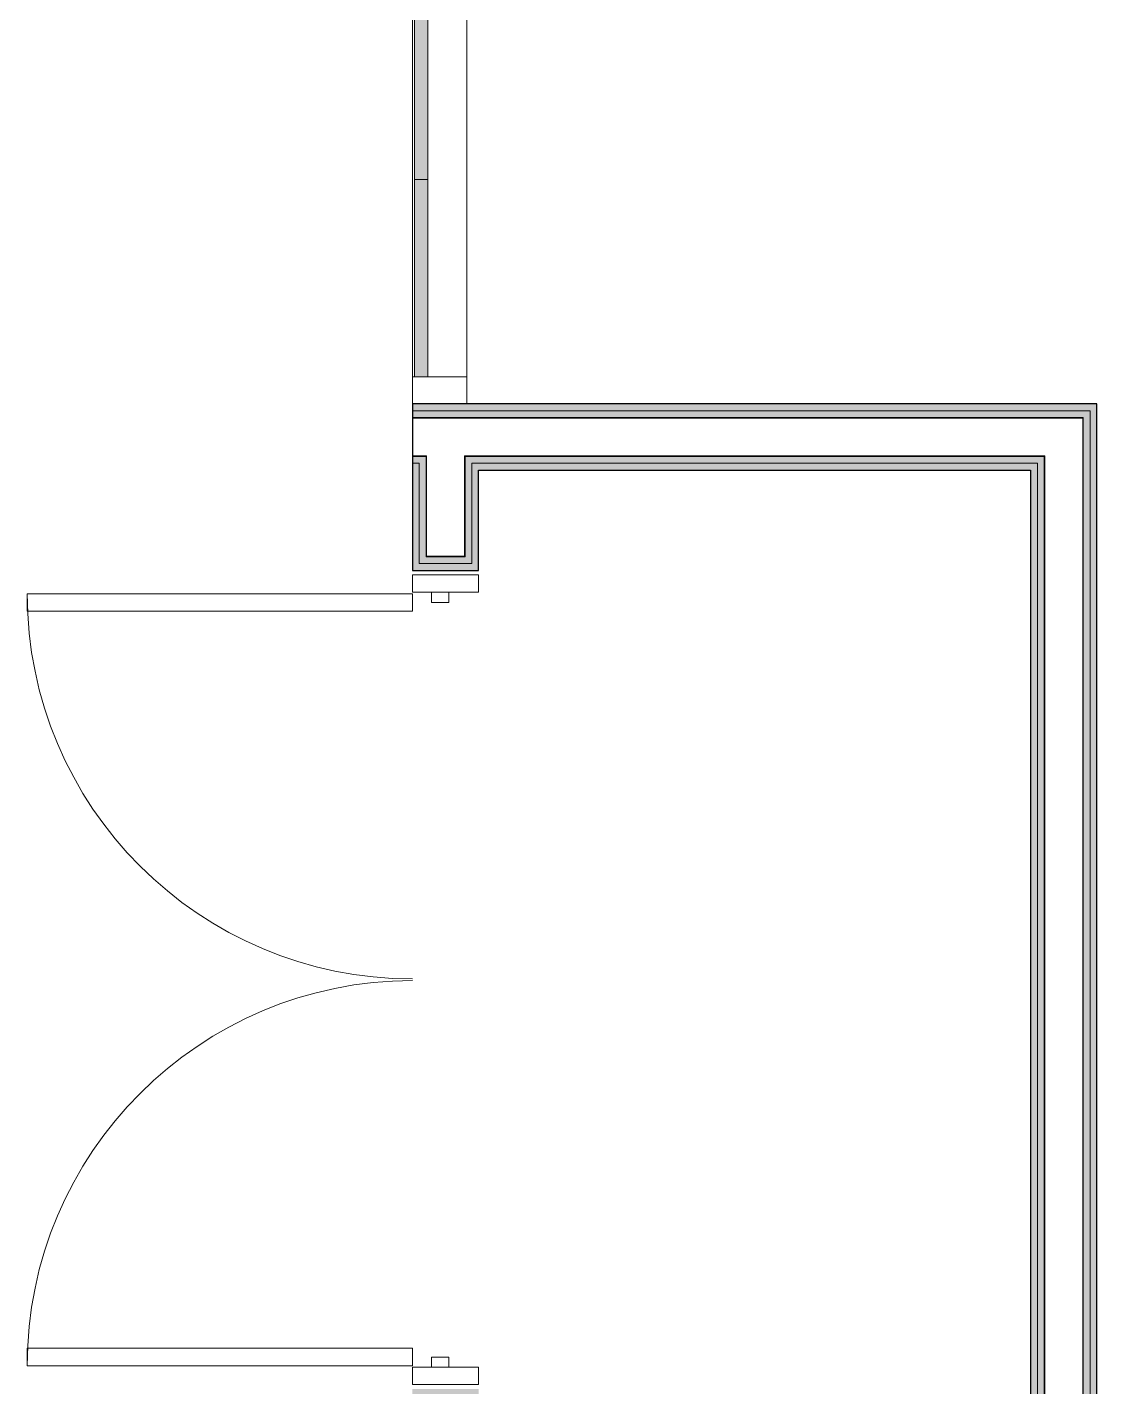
# Model space of a CAD drawing. Header units: millimetres. Extents: x 155920 to 295199, y -4084 to 97293.
# Drawn here: x 224140 to 226113, y 23271 to 25779 of the extents above; entities that cross this region are included whole.
import ezdxf

# ---------------------------------------------------------------- set-up
doc = ezdxf.new("R2010")
doc.units = ezdxf.units.MM
doc.header["$MEASUREMENT"] = 0
for name, color, linetype, lineweight in [('A-DOOR', 4, 'CONTINUOUS', 9), ('A-DOOR-FRAM', 4, 'CONTINUOUS', 18), ('A-GLAZ-CURT', 7, 'CONTINUOUS', 9), ('A-GLAZ-CWMG', 7, 'CONTINUOUS', 9), ('A-WALL', 7, 'CONTINUOUS', 9), ('A-WALL-PATT', 7, 'CONTINUOUS', 25), ('I-WALL', 7, 'CONTINUOUS', 9)]:
    doc.layers.add(name, color=color, linetype=linetype, lineweight=lineweight)

msp = doc.modelspace()

# ---------------------------------------------------------------- hatches: boundary and pattern name
at = {"layer": 'A-GLAZ-CURT'}
for points in [[(224879.3, 25498.6), (224879.3, 25905.1), (224854.3, 25905.1), (224854.3, 25498.6)], [(224879.3, 25134.3), (224879.3, 25498.6), (224854.3, 25498.6), (224854.3, 25134.3)]]:
    msp.add_hatch(color=256, dxfattribs=at).paths.add_polyline_path(points, flags=0)
at = {"layer": 'A-WALL-PATT', "lineweight": 9}
for points in [[(226100.3, 25071.8), (226100.3, 25084.3), (224850.8, 25084.3), (224850.8, 25071.8), (226087.8, 25071.8)], [(226112.8, 22917.8), (226112, 25084.3), (226100.3, 25084.3), (226100.3, 22917.8), (226112, 22917.8)]]:
    msp.add_hatch(color=256, dxfattribs=at).paths.add_polyline_path(points, flags=0)
at = {"layer": 'A-WALL-PATT', "lineweight": 5}
for points in [[(224915.9, 25059.3), (226087.8, 25059.3), (226087.8, 25071.8), (224850.8, 25071.8), (224850.8, 25059.3)], [(226087.8, 22930.3), (226100.3, 22930.3), (226100.3, 25071.8), (226087.8, 25071.8), (226087.8, 22931.3)], [(226015.8, 23014.8), (226015.8, 24987.3), (226003.3, 24987.3), (226003.3, 23014.8)], [(225990.8, 23027.3), (226003.3, 23027.3), (226003.3, 24974.8), (225990.8, 24974.8), (225990.8, 23310.8)]]:
    msp.add_hatch(color=256, dxfattribs=at).paths.add_polyline_path(points, flags=0)
h = msp.add_hatch(color=256, dxfattribs=at)
h.paths.add_polyline_path([(224960.3, 24974.8), (226003.3, 24974.8), (226003.3, 24987.3), (224947.8, 24987.3), (224947.8, 24974.8)], flags=0)
h.paths.add_polyline_path([(224863.3, 24974.8), (224875.8, 24974.8), (224875.8, 24987.3), (224850.8, 24987.3), (224850.8, 24974.8)], flags=0)
h = msp.add_hatch(color=256, dxfattribs=at)
h.paths.add_polyline_path([(224960.3, 24962.3), (225990.8, 24962.3), (225990.8, 24974.8), (224960.3, 24974.8)], flags=0)
h.paths.add_polyline_path([(224863.3, 24962.3), (224863.3, 24974.8), (224850.8, 24974.8), (224850.8, 24962.3)], flags=0)
h = msp.add_hatch(color=256, dxfattribs=at)
h.paths.add_polyline_path([(224850.8, 22905.3), (224863.3, 22905.3), (224863.3, 23254.8), (224911.8, 23254.8), (224911.8, 23267.3), (224850.8, 23267.3), (224850.8, 23090.5)], flags=0)
h.paths.add_polyline_path([(224850.8, 24777.3), (224911.8, 24777.3), (224911.8, 24789.8), (224863.3, 24789.8), (224863.3, 24962.3), (224850.8, 24962.3)], flags=0)
h = msp.add_hatch(color=256, dxfattribs=at)
h.paths.add_polyline_path([(224863.3, 22917.8), (224875.8, 22917.8), (224875.8, 23242.3), (224911.8, 23242.3), (224911.8, 23254.8), (224863.3, 23254.8), (224863.3, 23090.5)], flags=0)
h.paths.add_polyline_path([(224911.8, 24789.8), (224911.8, 24802.3), (224875.8, 24802.3), (224875.8, 24974.8), (224863.3, 24974.8), (224863.3, 24789.8)], flags=0)
h = msp.add_hatch(color=256, dxfattribs=at)
h.paths.add_polyline_path([(224960.3, 23002.3), (224960.3, 23254.8), (224911.8, 23254.8), (224911.8, 23242.3), (224947.8, 23242.3), (224947.8, 23002.3)], flags=0)
h.paths.add_polyline_path([(224960.3, 24789.8), (224960.3, 24974.8), (224947.8, 24974.8), (224947.8, 24802.3), (224911.8, 24802.3), (224911.8, 24789.8), (224915.9, 24789.8)], flags=0)
at = {"layer": 'A-WALL-PATT', "lineweight": 9}
h = msp.add_hatch(color=256, dxfattribs=at)
h.paths.add_polyline_path([(224972.8, 23014.8), (224972.8, 23267.3), (224911.8, 23267.3), (224911.8, 23254.8), (224960.3, 23254.8), (224960.3, 23014.8)], flags=0)
h.paths.add_polyline_path([(224972.8, 24777.3), (224972.8, 24962.3), (224960.3, 24962.3), (224960.3, 24789.8), (224911.8, 24789.8), (224911.8, 24777.3), (224915.9, 24777.3)], flags=0)

# ---------------------------------------------------------------- linework, layer by layer
at = {"layer": 'A-DOOR'}
for p, q in [((224850.8, 24734.3), (224140.3, 24734.3)), ((224140.3, 24734.3), (224140.3, 24702.3)), ((224850.8, 24702.3), (224850.8, 24734.3)), ((224140.3, 24702.3), (224850.8, 24702.3)), ((224850.8, 23342.3), (224140.3, 23342.3)), ((224140.3, 23342.3), (224140.3, 23310.3)), ((224850.8, 23310.3), (224850.8, 23342.3)), ((224140.3, 23310.3), (224850.8, 23310.3))]:
    msp.add_line(p, q, dxfattribs=at)
at = {"layer": 'A-DOOR', "lineweight": 20}
for p, q in [((224140.3, 24702.3), (224140.3, 24734.3)), ((224140.3, 24734.3), (224850.8, 24734.3)), ((224850.8, 24734.3), (224850.8, 24702.3)), ((224850.8, 24702.3), (224140.3, 24702.3)), ((224850.8, 23342.3), (224140.3, 23342.3)), ((224140.3, 23342.3), (224140.3, 23310.2)), ((224850.8, 23310.3), (224850.8, 23342.3)), ((224140.3, 23310.3), (224850.8, 23310.3))]:
    msp.add_line(p, q, dxfattribs=at)
at = {"layer": 'A-DOOR'}
for centre, start, end in [((224850.8, 24734.3), 180, 270), ((224850.8, 23310.2), 90, 180)]:
    msp.add_arc(centre, 710.5, start, end, dxfattribs=at)
at = {"layer": 'A-DOOR-FRAM', "lineweight": 20}
for p, q in [((224972.8, 24769.3), (224850.8, 24769.3)), ((224850.8, 24769.3), (224850.8, 24737.3)), ((224972.8, 24737.3), (224972.8, 24769.3)), ((224850.8, 24737.3), (224972.8, 24737.3)), ((224917.8, 24737.3), (224885.8, 24737.3)), ((224885.8, 24737.3), (224885.8, 24718.3)), ((224917.8, 24718.3), (224917.8, 24737.3)), ((224885.8, 24718.3), (224917.8, 24718.3)), ((224917.8, 23326.3), (224885.8, 23326.3)), ((224885.8, 23326.3), (224885.8, 23307.3)), ((224917.8, 23307.3), (224917.8, 23326.3)), ((224972.8, 23307.3), (224850.8, 23307.3)), ((224850.8, 23307.3), (224850.8, 23275.3)), ((224885.8, 23307.3), (224917.8, 23307.3)), ((224972.8, 23275.3), (224972.8, 23307.3)), ((224850.8, 23275.3), (224972.8, 23275.3))]:
    msp.add_line(p, q, dxfattribs=at)
at = {"layer": 'A-GLAZ-CURT', "lineweight": 20}
for p, q in [((224854.3, 25905.1), (224854.3, 25498.6)), ((224879.3, 25498.6), (224879.3, 25905.1)), ((224854.3, 25498.6), (224854.3, 25134.3)), ((224879.3, 25498.6), (224854.3, 25498.6)), ((224854.3, 25498.6), (224879.3, 25498.6)), ((224879.3, 25134.3), (224879.3, 25498.6)), ((224854.3, 25134.3), (224879.3, 25134.3))]:
    msp.add_line(p, q, dxfattribs=at)
at = {"layer": 'A-GLAZ-CWMG'}
for p, q in [((224850.8, 25498.6), (224850.8, 25905.1)), ((224950.8, 25498.6), (224950.8, 25905.1)), ((224850.8, 25134.3), (224850.8, 25498.6)), ((224950.8, 25134.3), (224950.8, 25498.6))]:
    msp.add_line(p, q, dxfattribs=at)
at = {"layer": 'A-GLAZ-CWMG', "lineweight": 20, "extrusion": (0, 0, -1)}
for p, q in [((224850.8, 25134.3), (224850.8, 25084.3)), ((224950.8, 25134.3), (224850.8, 25134.3)), ((224950.8, 25084.3), (224950.8, 25134.3)), ((224850.8, 25084.3), (224950.8, 25084.3))]:
    msp.add_line(p, q, dxfattribs=at)
at = {"layer": 'A-WALL'}
for p, q in [((224850.8, 25071.8), (225990.8, 25071.8)), ((224850.8, 25059.3), (225990.8, 25059.3)), ((224850.8, 25058.3), (225990.8, 25058.3)), ((225990.8, 25071.8), (226087.8, 25071.8)), ((225990.8, 25059.3), (226086.8, 25059.3)), ((225990.8, 25058.3), (226016.8, 25058.3)), ((226016.8, 25058.3), (226086.8, 25058.3)), ((226086.8, 25059.3), (226087.8, 25059.3)), ((226086.8, 25058.3), (226086.8, 23027.3)), ((226087.8, 25071.8), (226100.3, 25071.8)), ((226087.8, 25059.3), (226087.8, 23027.3)), ((226100.3, 25071.8), (226100.3, 23027.3)), ((224850.8, 24988.3), (224876.8, 24988.3)), ((224850.8, 24987.3), (224875.8, 24987.3)), ((224875.8, 24974.8), (224875.8, 24987.3)), ((224876.8, 24987.3), (224876.8, 24988.3)), ((224876.8, 24962.3), (224876.8, 24987.3)), ((224946.8, 24988.3), (225990.8, 24988.3)), ((224946.8, 24987.3), (224946.8, 24988.3)), ((224946.8, 24962.3), (224946.8, 24987.3)), ((224947.8, 24987.3), (225990.8, 24987.3)), ((224947.8, 24974.8), (224947.8, 24987.3)), ((225990.8, 24988.3), (226015.8, 24988.3)), ((225990.8, 24987.3), (226003.3, 24987.3)), ((226003.3, 24987.3), (226015.8, 24987.3)), ((226015.8, 24988.3), (226016.8, 24988.3)), ((226015.8, 24987.3), (226015.8, 23027.3)), ((226016.8, 24988.3), (226016.8, 23027.3)), ((224850.8, 24974.8), (224863.3, 24974.8)), ((224863.3, 24962.3), (224863.3, 24974.8)), ((224863.3, 24962.3), (224863.3, 24789.8)), ((224875.8, 24962.3), (224875.8, 24974.8)), ((224875.8, 24962.3), (224875.8, 24802.3)), ((224876.8, 24962.3), (224876.8, 24803.3)), ((224946.8, 24803.3), (224946.8, 24962.3)), ((224947.8, 24962.3), (224947.8, 24974.8)), ((224947.8, 24802.3), (224947.8, 24962.3)), ((224960.3, 24974.8), (225990.8, 24974.8)), ((224960.3, 24962.3), (224960.3, 24974.8)), ((224960.3, 24789.8), (224960.3, 24962.3)), ((225990.8, 24974.8), (226003.3, 24974.8)), ((226003.3, 24974.8), (226003.3, 23027.3)), ((224863.3, 24789.8), (224911.8, 24789.8)), ((224875.8, 24802.3), (224911.8, 24802.3)), ((224876.8, 24803.3), (224911.8, 24803.3)), ((224911.8, 24803.3), (224946.8, 24803.3)), ((224911.8, 24802.3), (224947.8, 24802.3)), ((224911.8, 24789.8), (224960.3, 24789.8))]:
    msp.add_line(p, q, dxfattribs=at)
at = {"layer": 'I-WALL', "lineweight": 30}
for p, q in [((225990.8, 25084.3), (224850.8, 25084.3)), ((224850.8, 25084.3), (224850.8, 24962.3)), ((226100.3, 25084.3), (225990.8, 25084.3)), ((226112.8, 25084.3), (226100.3, 25084.3)), ((226112.8, 23027.3), (226112.8, 25084.3)), ((224850.8, 24962.3), (224850.8, 24777.3)), ((224972.8, 24962.3), (225990.8, 24962.3)), ((224972.8, 24777.3), (224972.8, 24962.3)), ((225990.8, 24962.3), (225990.8, 23027.3)), ((224850.8, 24777.3), (224972.8, 24777.3))]:
    msp.add_line(p, q, dxfattribs=at)

doc.saveas('drawing.dxf')
